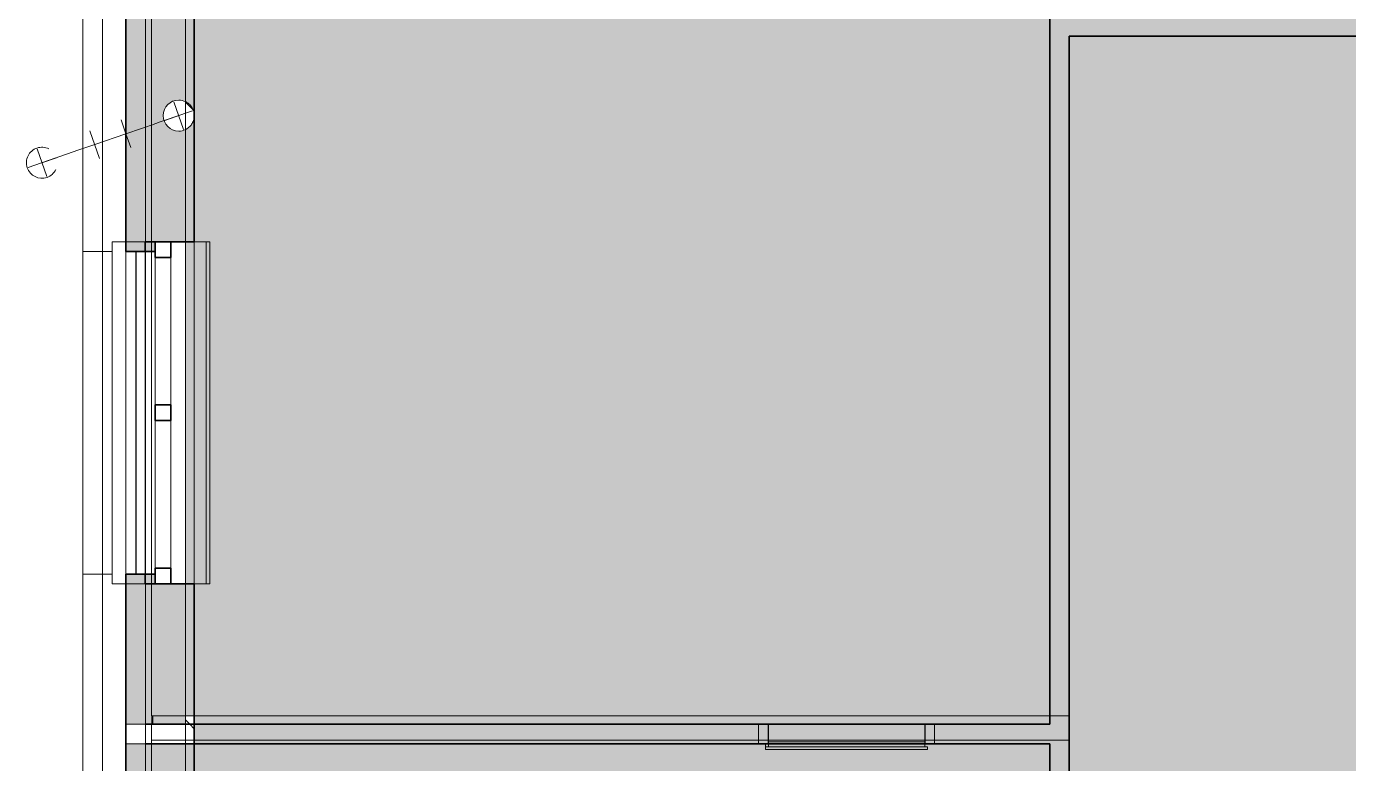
# Model space of a CAD drawing. Header units: millimetres. Extents: x -2854 to 232784, y -45352 to 20466.
# Drawn here: x 10123 to 16890, y -1328 to 2444 of the extents above; entities that cross this region are included whole.
import ezdxf

# ---------------------------------------------------------------- set-up
doc = ezdxf.new("R2010")
doc.units = ezdxf.units.MM
doc.linetypes.add('Čerchovaná se dvěma tečkami', pattern=[2.59, 1, -0.53, 0, -0.53, 0, -0.53])
for name, color, linetype, lineweight in [('A-DETL-THIN', 151, 'Continuous', 13), ('A-DOOR', 31, 'Continuous', 13), ('A-DOOR-FRAM', 31, 'Continuous', 25), ('A-FLOR', 192, 'Continuous', 13), ('A-GENM', 13, 'Continuous', 13), ('A-GLAZ', 151, 'Continuous', 13), ('A-WALL', 113, 'Continuous', 13), ('P-PIPE', 3, 'Continuous', 13), ('Q-SPCQ', 91, 'Continuous', 13)]:
    doc.layers.add(name, color=color, linetype=linetype, lineweight=lineweight)
doc.layers.add('A-WALL-PATT', color=111, linetype='Continuous')
pattern_1 = [(315, (10732.01, 2261.02), (143.684, 143.684), []), (270, (10799.32, 2032.07), (143.684, -143.684), [25.4, -261.968]), (315, (10799.31, 2006.67), (143.684, 143.684), [25.4, -177.8]), (0, (10817.27, 1988.71), (143.684, 143.684), [25.4, -261.968]), (45, (10842.68, 1988.71), (-143.684, 143.684), [25.4, -177.8]), (270, (10860.64, 2032.07), (143.684, -143.684), [25.4, -261.968]), (315, (10842.67, 2050.03), (143.684, 143.684), [25.4, -177.8]), (0, (10817.28, 2050.03), (143.684, 143.684), [25.4, -261.968]), (45, (10799.32, 2032.07), (-143.684, 143.684), [25.4, -177.8]), (315, (10883.86, 1965.5), (143.684, 143.684), [50.8, -152.4])]
pattern_2 = [(45, (0, 0), (-106.066, 106.066), [])]

# ---------------------------------------------------------------- blocks, each defined once
blk = doc.blocks.new('Koleno_ nerezová ocel_ lisované - Standardní-1029385-2NP_NÁVRH A')
at = {"layer": 'P-PIPE', "color": 254}
for p, q in [((10447.5, 1910.4), (10496.3, 1768.6)), ((10412, 1818.9), (10471.9, 1839.5))]:
    blk.add_line(p, q, dxfattribs=at)
at = {"layer": 'P-PIPE', "color": 9}
for p, q in [((10272.9, 1771), (10131.1, 1722.2)), ((10177.6, 1817.5), (10226.4, 1675.7)), ((10391.6, 1811.9), (10202, 1746.6)), ((10391.6, 1811.9), (10412, 1818.9))]:
    blk.add_line(p, q, dxfattribs=at)
blk = doc.blocks.new('Koleno_ nerezová ocel_ lisované - Standardní-V26-2NP_NÁVRH A')
at = {"layer": 'P-PIPE', "color": 254}
for p, q in [((10926.4, 1916.7), (10877.6, 2058.5)), ((10632, 1894.7), (10607.6, 1965.6)), ((10828.4, 1962.3), (10902, 1987.6)), ((10831.1, 1963.2), (10937, 1999.7)), ((10937, 1999.7), (10972.9, 2012)), ((10632, 1894.7), (10712.4, 1922.3)), ((10712.4, 1922.3), (10732.2, 1929.1)), ((10732.2, 1929.1), (10761.5, 1939.2)), ((10656.5, 1823.7), (10632, 1894.7))]:
    blk.add_line(p, q, dxfattribs=at)
at = {"layer": 'P-PIPE', "color": 9}
for p, q in [((10762, 1939.4), (10807.2, 1955)), ((10807.2, 1955), (10828.4, 1962.3))]:
    blk.add_line(p, q, dxfattribs=at)
blk = doc.blocks.new('OKNO_2k_ - OKNO_2k_1750 x 1750-V48-2NP_NÁVRH A')
at = {"layer": 'A-GLAZ', "color": 191, "lineweight": 35}
for p, q in [((-825, 126), (-875, 126)), ((-875, 126), (-875, 125)), ((-825, 125), (-825, 126)), ((-795, 75), (-825, 75)), ((-795, -5), (-795, 75)), ((40, 75), (-40, 75)), ((-40, 75), (-40, -5)), ((40, -5), (40, 75)), ((825, 75), (795, 75)), ((795, 75), (795, -5)), ((825, 126), (825, 125)), ((875, 126), (825, 126)), ((875, 125), (875, 126)), ((-875, -5), (-795, -5)), ((-40, -5), (40, -5)), ((795, -5), (875, -5))]:
    blk.add_line(p, q, dxfattribs=at)
at = {"layer": 'A-GLAZ', "color": 254}
for p, q in [((-825, 126), (-875, 126)), ((-875, 126), (-875, 125)), ((-875, 125), (-875, 75)), ((-875, 75), (-825, 75)), ((-875, 75), (-875, -5)), ((-875, 75), (-825, 75)), ((-825, 125), (-825, 126)), ((825, 126), (-825, 126)), ((825, 126), (-825, 126)), ((-825, 75), (-825, 125)), ((-825, 75), (-40, 75)), ((-795, -5), (-795, 75)), ((-40, 75), (40, 75)), ((40, 75), (-40, 75)), ((-40, -5), (-40, 75)), ((-40, 75), (40, 75)), ((40, 75), (825, 75)), ((40, 75), (40, -5)), ((795, -5), (795, 75)), ((875, 126), (825, 126)), ((825, 125), (825, 126)), ((825, 75), (825, 125)), ((825, 75), (875, 75)), ((825, 75), (875, 75)), ((875, 126), (875, 125)), ((875, 125), (875, 75)), ((875, 75), (875, -5)), ((-40, -5), (-875, -5)), ((40, -5), (-40, -5)), ((-40, -5), (40, -5)), ((40, -5), (-40, -5)), ((875, -5), (40, -5))]:
    blk.add_line(p, q, dxfattribs=at)
at = {"layer": 'A-GLAZ', "color": 231, "lineweight": 35}
for p, q in [((-875, 125), (-875, 75)), ((-875, 75), (-825, 75)), ((-875, 75), (-875, -5)), ((-825, 75), (-875, 75)), ((-825, 75), (-825, 125)), ((825, 125), (825, 75)), ((825, 75), (875, 75)), ((875, 75), (825, 75)), ((875, 75), (875, 125)), ((875, -5), (875, 75))]:
    blk.add_line(p, q, dxfattribs=at)
at = {"layer": 'A-GLAZ', "color": 10}
for p, q in [((-825, 75), (-40, 75)), ((-825, 75), (-40, 75)), ((-40, 75), (40, 75)), ((-40, 75), (40, 75)), ((40, 75), (825, 75)), ((40, 75), (825, 75))]:
    blk.add_line(p, q, dxfattribs=at)
at = {"layer": 'A-GLAZ', "color": 9}
for p, q in [((-40, 75), (-795, 75)), ((795, 75), (40, 75)), ((-795, -5), (-40, -5)), ((40, -5), (795, -5))]:
    blk.add_line(p, q, dxfattribs=at)
blk = doc.blocks.new('parapet s nosem_vnitní - parapet s nosem_vnitní-V70-2NP_NÁVRH A')
at = {"layer": 'A-GENM', "color": 9}
for p, q in [((-875, -75), (-875, 0)), ((875, 0), (875, -75)), ((-875, -120), (-875, -75)), ((-875, -190), (-875, -120)), ((-875, -120), (-875, -180)), ((875, -75), (875, -120)), ((875, -180), (875, -120)), ((875, -120), (875, -190)), ((-875, -180), (-875, -199.7)), ((875, -180), (-875, -180)), ((-875, -180), (875, -180)), ((-875, -190), (-875, -195)), ((-875, -195), (-875, -197.1)), ((-875, -197.1), (-875, -198.7)), ((-875, -198.7), (-875, -200)), ((-875, -200), (875, -200)), ((-875, -200), (875, -200)), ((875, -199.7), (875, -180)), ((875, -197.1), (875, -190)), ((875, -200), (875, -197.1))]:
    blk.add_line(p, q, dxfattribs=at)
at = {"layer": 'A-GENM', "color": 254}
for p, q in [((-875, 0), (-875, -75)), ((-875, 0), (-40, 0)), ((-875, 0), (-40, 0)), ((-40, 0), (40, 0)), ((-40, 0), (40, 0)), ((40, 0), (875, 0)), ((40, 0), (875, 0)), ((875, -75), (875, 0)), ((-875, -75), (-875, -120)), ((875, -120), (875, -75))]:
    blk.add_line(p, q, dxfattribs=at)
blk = doc.blocks.new('parapet_ext - parapet_ext-V71-2NP_NÁVRH A')
at = {"layer": 'Q-SPCQ', "color": 9}
for p, q in [((-825, 51), (-825, 100)), ((-825, 100), (825, 100)), ((825, 100), (825, 51))]:
    blk.add_line(p, q, dxfattribs=at)
at = {"layer": 'Q-SPCQ', "color": 254}
for p, q in [((-825, 100), (-825, 98)), ((-825, 100), (825, 100)), ((-825, 98), (-825, 51)), ((825, 98), (-825, 98)), ((-825, 98), (825, 98)), ((825, 98), (825, 100)), ((825, 51), (825, 98)), ((-825, 51), (-825, 50)), ((-825, 50), (-825, 51)), ((-825, 50), (-825, 0)), ((-825, 0), (-825, 50)), ((-825, 0), (-40, 0)), ((-825, 0), (-40, 0)), ((-40, 0), (40, 0)), ((-40, 0), (40, 0)), ((40, 0), (825, 0)), ((40, 0), (825, 0)), ((825, 51), (825, 50)), ((825, 50), (825, 51)), ((825, 50), (825, 0)), ((825, 0), (825, 50))]:
    blk.add_line(p, q, dxfattribs=at)
blk = doc.blocks.new('DVERE_1k_oblozka - DD03_01_800x1970_koupelna-V88-2NP_NÁVRH A')
at = {"layer": 'A-DOOR', "color": 9}
for p, q in [((-415, 62.1), (-415, 77.1)), ((-415, 77.1), (415, 77.1)), ((-415, 77.1), (415, 77.1)), ((-415, 77.1), (-415, 62.1)), ((305, 77.1), (-305, 77.1)), ((-305, 77.1), (305, 77.1)), ((415, 77.1), (415, 62.1)), ((415, 62.1), (415, 77.1)), ((415, 77.1), (415, 47.1)), ((-400, 47.1), (-450, 47.1)), ((-450, 47.1), (-450, -52.9)), ((-400, 62.1), (-415, 62.1)), ((-415, 62.1), (415, 62.1)), ((-400, 47.1), (-400, 62.1)), ((400, 62.1), (-400, 62.1)), ((-400, 62.1), (-400, 47.1)), ((-400, 47.1), (-400, 37.1)), ((-400, -52.9), (-400, 47.1)), ((400, 37.1), (-400, 37.1)), ((415, 62.1), (400, 62.1)), ((400, 62.1), (400, 47.1)), ((400, 47.1), (400, 62.1)), ((400, 37.1), (400, 47.1)), ((450, 47.1), (400, 47.1)), ((400, 47.1), (400, -52.9)), ((450, -52.9), (450, 47.1)), ((-450, -52.9), (-400, -52.9)), ((400, -52.9), (450, -52.9))]:
    blk.add_line(p, q, dxfattribs=at)
at = {"layer": 'A-DOOR', "color": 254}
for p, q in [((-400, 37.1), (-400, 47.1)), ((400, 37.1), (-400, 37.1)), ((400, 47.1), (400, 37.1))]:
    blk.add_line(p, q, dxfattribs=at)
at = {"layer": 'A-DOOR', "color": 9, "linetype": 'Čerchovaná se dvěma tečkami'}
for p, q in [((-400, 47.1), (400, 47.1)), ((-400, -52.9), (400, -52.9))]:
    blk.add_line(p, q, dxfattribs=at)
at = {"layer": 'A-DOOR-FRAM', "color": 71}
for p, q in [((-400, 47.1), (-450, 47.1)), ((-400, -52.9), (-400, 47.1)), ((400, 47.1), (400, -52.9)), ((400, 47.1), (450, 47.1)), ((-450, -52.9), (-400, -52.9)), ((450, -52.9), (400, -52.9))]:
    blk.add_line(p, q, dxfattribs=at)

msp = doc.modelspace()

# ---------------------------------------------------------------- hatches: boundary and pattern name
at = {"layer": 'A-FLOR'}
h = msp.add_hatch(color=254, dxfattribs=at)
h.paths.add_polyline_path([(11667, -3676.1), (29038.4, -3676.1), (29038.4, 8341.9), (22644.1, 8341.9), (22644.1, 8190), (22654.5, 8190), (22654.5, 4845.7), (22604.5, 4845.7), (22604.5, 4852.1), (21014.6, 4852.1), (21014.6, 4845.7), (20964.6, 4845.7), (20964.2, 4852.1), (18938, 4852.1), (18938, 4845.7), (18888, 4845.7), (18888, 4852.1), (17376.7, 4852.1), (17376.7, 4845.7), (17326.7, 4845.7), (17326.3, 4852.1), (17313.5, 4852.1), (17313.5, 8341.9), (14658.1, 8341.9), (14658.1, 7011.4), (14318.1, 7011.4), (14318.1, 8341.9), (10982, 8341.9), (10982, -1126.5), (15360.6, -1126.5), (15360.6, -1083.3), (15458.6, -1083.3), (15458.6, -1208.3), (14770.6, -1208.3), (14770.6, -1226.5), (13870.6, -1226.5), (13870.6, -1208.3), (10982, -1208.3), (10982, -3676.1)])
h.paths.add_polyline_path([(13920.6, -1216.5), (14720.6, -1216.5), (14720.6, -1208.3), (13920.6, -1208.3)])
h.paths.add_polyline_path([(19759.1, 663.9), (19759.1, 713.9), (19849.1, 713.9), (19849.1, 1513.9), (19759.1, 1513.9), (19759.1, 1563.9), (19859.1, 1563.9), (19859.1, 663.9), (19849.1, 663.9)])
h.paths.add_polyline_path([(26021.3, 1036.6), (25121.3, 1036.6), (25121.3, 1136.6), (25171.3, 1136.6), (25171.3, 1046.6), (25971.3, 1046.6), (25971.3, 1136.6), (26021.3, 1136.6)])
h.paths.add_polyline_path([(26215, 1211.9), (26125, 1211.9), (26125, 1261.9), (26215, 1261.9), (26215, 2061.9), (26125, 2061.9), (26125, 2111.9), (26225, 2111.9), (26225, 1211.9)])
h.paths.add_polyline_path([(21349.1, 2393.9), (20449.1, 2393.9), (20449.1, 2493.9), (20499.1, 2493.9), (20499.1, 2403.9), (21299.1, 2403.9), (21299.1, 2493.9), (21349.1, 2493.9), (21349.1, 2434)])
h.paths.add_polyline_path([(18994.1, 2393.9), (18129.1, 2393.9), (18129.1, 2493.9), (18179.1, 2493.9), (18179.1, 2403.9), (18979.1, 2403.9), (18979.1, 2493.9), (19029.1, 2493.9), (19029.1, 2393.9)])
h.paths.add_polyline_path([(15429.8, 3035.8), (15360.6, 3035.8), (15360.6, 4035.8), (15460.6, 4035.8), (15460.6, 3985.8), (15370.6, 3985.8), (15370.6, 3085.8), (15460.6, 3085.8), (15460.6, 3035.8), (15433.3, 3035.8)])
h.paths.add_polyline_path([(26125, 3331.9), (26125, 3381.9), (26215, 3381.9), (26215, 4181.9), (26125, 4181.9), (26125, 4231.9), (26225, 4231.9), (26225, 3331.9), (26182.1, 3331.9)])
h.paths.add_polyline_path([(13234.5, 4615.9), (13224.5, 4615.9), (13224.5, 5515.9), (13324.5, 5515.9), (13324.5, 5465.9), (13234.5, 5465.9), (13234.5, 4665.9), (13324.5, 4665.9), (13324.5, 4615.9)])
h.paths.add_polyline_path([(24441.3, 4739.4), (24391.3, 4739.4), (24391.3, 4839.4), (25291.3, 4839.4), (25291.3, 4739.4), (25241.3, 4739.4), (25241.3, 4829.4), (24441.3, 4829.4)])
h.paths.add_polyline_path([(23244.3, 4739.4), (23194.3, 4739.4), (23194.3, 4839.4), (24094.3, 4839.4), (24094.3, 4739.4), (24044.3, 4739.4), (24044.3, 4829.4), (23244.3, 4829.4), (23244.3, 4771.3)])
h.paths.add_polyline_path([(14084.5, 5576), (13434.5, 5576), (13434.5, 5676), (13484.5, 5676), (13484.5, 5586), (14084.5, 5586), (14084.5, 5676), (14134.5, 5676), (14134.5, 5576), (14099.5, 5576)])
h.paths.add_polyline_path([(15905.6, 5576), (15855.6, 5576), (15855.6, 5676), (16555.6, 5676), (16555.6, 5576), (16505.6, 5576), (16505.6, 5666), (15905.6, 5666), (15905.6, 5628.1)])
h.paths.add_polyline_path([(15529, 5576), (14879, 5576), (14879, 5676), (14929, 5676), (14929, 5586), (15529, 5586), (15529, 5676), (15579, 5676), (15579, 5576), (15544, 5576)])
h.paths.add_polyline_path([(14871.9, 6911.4), (14871.9, 7011.4), (14921.9, 7011.4), (14921.9, 6921.4), (15521.9, 6921.4), (15521.9, 7011.4), (15571.9, 7011.4), (15571.9, 6911.4), (14906.9, 6911.4)])
h.paths.add_polyline_path([(13577.4, 6911.4), (13414.5, 6911.4), (13414.5, 7011.4), (13464.5, 7011.4), (13464.5, 6921.4), (14064.5, 6921.4), (14064.5, 7011.4), (14114.5, 7011.4), (14114.5, 6911.4), (14064.5, 6911.4)])
h = msp.add_hatch(color=254, dxfattribs=at)
h.paths.add_polyline_path([(14720.6, -1226.5), (14770.6, -1226.5), (14770.6, -1208.3), (14720.6, -1208.3), (14720.6, -1212.7)])
h.paths.add_polyline_path([(13870.6, -1226.5), (13920.6, -1226.5), (13920.6, -1208.3), (13870.6, -1208.3)])
h.paths.add_polyline_path([(19849.1, 663.9), (19859.1, 663.9), (19859.1, 713.9), (19759.1, 713.9), (19759.1, 663.9)])
h.paths.add_polyline_path([(26021.3, 1036.6), (26021.3, 1136.6), (25971.3, 1136.6), (25971.3, 1036.6)])
h.paths.add_polyline_path([(25171.3, 1036.6), (25171.3, 1136.6), (25121.3, 1136.6), (25121.3, 1036.6)])
h.paths.add_polyline_path([(26215, 1211.9), (26225, 1211.9), (26225, 1261.9), (26125, 1261.9), (26125, 1211.9), (26140.5, 1211.9)])
h.paths.add_polyline_path([(19859.1, 1513.9), (19859.1, 1563.9), (19759.1, 1563.9), (19759.1, 1513.9), (19849.1, 1513.9)])
h.paths.add_polyline_path([(26125, 2061.9), (26225, 2061.9), (26225, 2111.9), (26125, 2111.9)])
h.paths.add_polyline_path([(21299.1, 2393.9), (21349.1, 2393.9), (21349.1, 2493.9), (21299.1, 2493.9), (21299.1, 2432.7)])
h.paths.add_polyline_path([(18979.1, 2393.9), (19029.1, 2393.9), (19029.1, 2493.9), (18979.1, 2493.9), (18979.1, 2412)])
h.paths.add_polyline_path([(20449.1, 2393.9), (20499.1, 2393.9), (20499.1, 2493.9), (20449.1, 2493.9), (20449.1, 2409.8)])
h.paths.add_polyline_path([(18179.1, 2393.9), (18179.1, 2493.9), (18129.1, 2493.9), (18129.1, 2393.9)])
h.paths.add_polyline_path([(15429.8, 3035.8), (15460.6, 3035.8), (15460.6, 3085.8), (15360.6, 3085.8), (15360.6, 3035.8), (15370.6, 3035.8)])
h.paths.add_polyline_path([(26182.1, 3331.9), (26225, 3331.9), (26225, 3381.9), (26125, 3381.9), (26125, 3331.9)])
h.paths.add_polyline_path([(15370.6, 3985.8), (15460.6, 3985.8), (15460.6, 4035.8), (15360.6, 4035.8), (15360.6, 3985.8)])
h.paths.add_polyline_path([(26147.6, 4181.9), (26225, 4181.9), (26225, 4231.9), (26125, 4231.9), (26125, 4181.9)])
h.paths.add_polyline_path([(13226.2, 4615.9), (13324.5, 4615.9), (13324.5, 4665.9), (13224.5, 4665.9), (13224.5, 4615.9)])
h.paths.add_polyline_path([(25291.3, 4739.4), (25291.3, 4839.4), (25241.3, 4839.4), (25241.3, 4739.4)])
h.paths.add_polyline_path([(24441.3, 4739.4), (24441.3, 4839.4), (24391.3, 4839.4), (24391.3, 4739.4)])
h.paths.add_polyline_path([(23244.3, 4739.4), (23244.3, 4839.4), (23194.3, 4839.4), (23194.3, 4739.4)])
h.paths.add_polyline_path([(24094.3, 4739.4), (24094.3, 4839.4), (24044.3, 4839.4), (24044.3, 4739.4)])
h.paths.add_polyline_path([(13224.5, 5465.9), (13324.5, 5465.9), (13324.5, 5515.9), (13224.5, 5515.9)])
h.paths.add_polyline_path([(14879, 5576), (14929, 5576), (14929, 5676), (14879, 5676), (14879, 5602.4)])
h.paths.add_polyline_path([(15579, 5576), (15579, 5676), (15529, 5676), (15529, 5576)])
h.paths.add_polyline_path([(15855.6, 5576), (15905.6, 5576), (15905.6, 5676), (15855.6, 5676), (15855.6, 5655.7)])
h.paths.add_polyline_path([(16505.6, 5576), (16555.6, 5576), (16555.6, 5676), (16505.6, 5676), (16505.6, 5628.2)])
h.paths.add_polyline_path([(13484.5, 5576), (13484.5, 5676), (13434.5, 5676), (13434.5, 5576)])
h.paths.add_polyline_path([(14134.5, 5576), (14134.5, 5676), (14084.5, 5676), (14084.5, 5576)])
h.paths.add_polyline_path([(14921.9, 6911.4), (14921.9, 7011.4), (14871.9, 7011.4), (14871.9, 6911.4)])
h.paths.add_polyline_path([(15521.9, 6911.4), (15571.9, 6911.4), (15571.9, 7011.4), (15521.9, 7011.4), (15521.9, 6925.6)])
h.paths.add_polyline_path([(14064.5, 6911.4), (14114.5, 6911.4), (14114.5, 7011.4), (14064.5, 7011.4), (14064.5, 6985.8)])
h.paths.add_polyline_path([(13414.5, 6911.4), (13464.5, 6911.4), (13464.5, 7011.4), (13414.5, 7011.4), (13414.5, 6920.4)])
h = msp.add_hatch(color=254, dxfattribs=at)
h.paths.add_polyline_path([(13920.6, -1226.5), (14720.6, -1226.5), (14720.6, -1216.5), (13920.6, -1216.5)])
h.paths.add_polyline_path([(13920.6, -1208.3), (14720.6, -1208.3), (14720.6, -1126.5), (13920.6, -1126.5), (13920.6, -1195.4)])
h.paths.add_polyline_path([(10982, -1208.3), (13870.6, -1208.3), (13870.6, -1126.5), (10982, -1126.5), (10982, -1131.9)])
h.paths.add_polyline_path([(15360.6, -1208.3), (15458.6, -1208.3), (15458.6, -1083.3), (15360.6, -1083.3), (15360.6, -1126.5), (14770.6, -1126.5), (14770.6, -1208.3)])
h.paths.add_polyline_path([(19849.1, 713.9), (19859.1, 713.9), (19859.1, 1513.9), (19849.1, 1513.9)])
h.paths.add_polyline_path([(25504.9, 1036.6), (25971.3, 1036.6), (25971.3, 1046.6), (25171.3, 1046.6), (25171.3, 1036.6)])
h.paths.add_polyline_path([(26215, 1261.9), (26225, 1261.9), (26225, 2061.9), (26215, 2061.9), (26215, 2058.3)])
h.paths.add_polyline_path([(18979.1, 2393.9), (18979.1, 2403.9), (18179.1, 2403.9), (18179.1, 2393.9)])
h.paths.add_polyline_path([(20499.1, 2393.9), (21299.1, 2393.9), (21299.1, 2403.9), (20499.1, 2403.9)])
h.paths.add_polyline_path([(15370.6, 3085.8), (15370.6, 3985.8), (15360.6, 3985.8), (15360.6, 3085.8)])
h.paths.add_polyline_path([(26215, 3381.9), (26225, 3381.9), (26225, 4181.9), (26215, 4181.9)])
h.paths.add_polyline_path([(13234.5, 4665.9), (13234.5, 5465.9), (13224.5, 5465.9), (13224.5, 4665.9), (13233.5, 4665.9)])
h.paths.add_polyline_path([(24630.7, 4829.4), (25241.3, 4829.4), (25241.3, 4839.4), (24441.3, 4839.4), (24441.3, 4829.4), (24479.9, 4829.4)])
h.paths.add_polyline_path([(23244.3, 4829.4), (24044.3, 4829.5), (24044.3, 4839.4), (23244.3, 4839.4)])
h.paths.add_polyline_path([(13484.5, 5576), (14084.5, 5576), (14084.5, 5586), (13484.5, 5586)])
h.paths.add_polyline_path([(14929, 5576), (15529, 5576), (15529, 5586), (14929, 5586)])
h.paths.add_polyline_path([(16505.6, 5666), (16505.6, 5676), (15905.6, 5676), (15905.6, 5666), (16046.2, 5666)])
h.paths.add_polyline_path([(15521.9, 6911.4), (15521.9, 6921.4), (14921.9, 6921.4), (14921.9, 6911.4)])
h.paths.add_polyline_path([(13577.4, 6911.4), (14064.5, 6911.4), (14064.5, 6921.4), (13464.5, 6921.4), (13464.5, 6911.4)])
h = msp.add_hatch(color=254, dxfattribs=at)
h.paths.add_polyline_path([(13920.6, -1208.3), (13920.6, -1126.5), (13870.6, -1126.5), (13870.6, -1208.3), (13879.7, -1208.3)])
h.paths.add_polyline_path([(14729.7, -1208.3), (14770.6, -1208.3), (14770.6, -1126.5), (14720.6, -1126.5), (14720.6, -1208.3)])
at = {"layer": 'A-WALL'}
h = msp.add_hatch(color=10, dxfattribs=at)
h.paths.add_polyline_path([(10730.5, -3886.1), (10732, -3886.1), (10732, -1226.5), (10632, -1226.5), (10632, -3886.1)])
h.paths.add_polyline_path([(10682, -1126.5), (10732, -1126.5), (10732, -408.1), (10632, -408.1), (10632, -1126.5)])
h.paths.add_polyline_path([(10732, 1341.9), (10732, 2577.8), (10632, 2577.8), (10632, 1341.9), (10731, 1341.9)])
h.paths.add_polyline_path([(10732, 4327.8), (10732, 5547.8), (10731, 5547.8), (10731, 5582.8), (10632, 5582.8), (10632, 4327.8), (10731, 4327.8)])
h.paths.add_polyline_path([(10685.2, 7332.8), (10732, 7332.8), (10732, 8560.3), (10632, 8560.3), (10632, 7332.8), (10682, 7332.8)])
h = msp.add_hatch(color=10, dxfattribs=at)
h.paths.add_polyline_path([(10732.6, -3886.1), (10762, -1817.6), (10762, -1226.5), (10732, -1226.5), (10732, -3886.1)])
h.paths.add_polyline_path([(10732, -1126.5), (10762, -1126.5), (10762, -408.1), (10732, -408.1), (10732, -1083.3)])
h.paths.add_polyline_path([(10734, 1341.9), (10762, 1341.9), (10762, 2577.8), (10732, 2577.8), (10732, 1341.9)])
h.paths.add_polyline_path([(10762, 4327.8), (10762, 5547.8), (10732, 5547.8), (10732, 4327.8)])
h.paths.add_polyline_path([(10732, 7332.8), (10762, 7332.8), (10762, 8560.3), (10732, 8560.3), (10732, 7544.3)])
h = msp.add_hatch(color=10, dxfattribs=at)
h.paths.add_polyline_path([(10685.3, -408.1), (10731, -408.1), (10731, -358.1), (10632, -358.1), (10632, -408.1), (10682, -408.1)])
h.paths.add_polyline_path([(10682, 1291.9), (10731, 1291.9), (10731, 1341.9), (10632, 1341.9), (10632, 1291.9)])
h.paths.add_polyline_path([(10731, 2577.8), (10731, 2627.8), (10632, 2627.8), (10632, 2577.8), (10683.9, 2577.8)])
h.paths.add_polyline_path([(10731, 4277.8), (10731, 4327.8), (10632, 4327.8), (10632, 4277.8), (10682, 4277.8)])
h.paths.add_polyline_path([(10731, 5582.8), (10731, 5597.8), (10632, 5597.8), (10632, 5582.8), (10682.6, 5582.8)])
h.paths.add_polyline_path([(10731, 5547.8), (10732, 5547.8), (10732, 5582.8), (10731, 5582.8)])
h.paths.add_polyline_path([(10731, 7247.8), (10731, 7297.8), (10732, 7297.8), (10732, 7332.8), (10632, 7332.8), (10632, 7247.8), (10682, 7247.8)])
h = msp.add_hatch(color=10, dxfattribs=at)
h.paths.add_polyline_path([(10752.9, -1226.5), (10762, -1226.5), (10762, -1126.5), (10732, -1126.5), (10732, -1226.5), (10749.2, -1226.5)])
h.paths.add_polyline_path([(10752.9, -1226.5), (10762, -1226.5), (10762, -1126.5), (10732, -1126.5), (10732, -1226.5), (10749.2, -1226.5)])
h.paths.add_polyline_path([(10762, 5547.8), (10762, 5582.8), (10732, 5582.8), (10732, 5547.8), (10734, 5547.8)])
h.paths.add_polyline_path([(10762, 7297.8), (10762, 7332.8), (10732, 7332.8), (10732, 7297.8)])
h = msp.add_hatch(color=10, dxfattribs=at)
h.paths.add_polyline_path([(10731, -408.1), (10732, -408.1), (10732, -358.1), (10731, -358.1)])
h.paths.add_polyline_path([(10732, 1291.9), (10732, 1341.9), (10731, 1341.9), (10731, 1291.9)])
h.paths.add_polyline_path([(10731, 2577.8), (10732, 2577.8), (10732, 2627.8), (10731, 2627.8)])
h.paths.add_polyline_path([(10732, 4277.8), (10732, 4327.8), (10731, 4327.8), (10731, 4277.8)])
h.paths.add_polyline_path([(10731, 5582.8), (10732, 5582.8), (10732, 5597.8), (10731, 5597.8)])
h.paths.add_polyline_path([(10732, 7247.8), (10732, 7297.8), (10731, 7297.8), (10731, 7247.8)])
h = msp.add_hatch(color=10, dxfattribs=at)
h.paths.add_polyline_path([(10762, -408.1), (10762, -358.1), (10732, -358.1), (10732, -408.1), (10744.5, -408.1)])
h.paths.add_polyline_path([(10762, 1291.9), (10762, 1341.9), (10732, 1341.9), (10732, 1291.9)])
h.paths.add_polyline_path([(10762, 2577.8), (10762, 2627.8), (10732, 2627.8), (10732, 2577.8)])
h.paths.add_polyline_path([(10762, 4277.8), (10762, 4327.8), (10732, 4327.8), (10732, 4277.8)])
h.paths.add_polyline_path([(10747, 5582.8), (10762, 5582.8), (10762, 5597.8), (10732, 5597.8), (10732, 5582.8), (10746.3, 5582.8)])
h.paths.add_polyline_path([(10732, 7247.8), (10762, 7247.8), (10762, 7297.8), (10732, 7297.8), (10732, 7296.9)])
for color, points in [(254, [(10937, 1341.9), (10937, -408.1), (10982, -408.1), (10982, 1341.9)]), (10, [(10762, -1083.3), (10762, -1126.5), (10771.8, -1126.5), (10772.4, -1083.3)])]:
    msp.add_hatch(color=color, dxfattribs=at).paths.add_polyline_path(points)
at = {"layer": 'A-WALL-PATT', "lineweight": 13}
h = msp.add_hatch(dxfattribs=at)
h.set_pattern_fill('FP_62', angle=-135, style=0, pattern_type=2)
h.set_pattern_definition(pattern_1)
h.paths.add_polyline_path([(10732, -3916.1), (10762, -3886.1), (10762, -1817.6), (10732, -3886.1)])
h.paths.add_polyline_path([(10937, -1226.5), (10937, -1208.3), (10770.6, -1208.3), (10770.4, -1226.5), (10895.5, -1226.5)])
h.paths.add_polyline_path([(10937, -1226.5), (10937, -1208.3), (10770.6, -1208.3), (10770.4, -1226.5), (10895.5, -1226.5)])
h.paths.add_polyline_path([(10937, -1126.5), (10937, -1083.3), (10772.4, -1083.3), (10771.8, -1126.5), (10895.5, -1126.5)])
h.paths.add_polyline_path([(10782, -408.1), (10782, -358.1), (10762, -358.1), (10762, -408.1)])
h.paths.add_polyline_path([(10782, 1291.9), (10782, 1341.9), (10762, 1341.9), (10762, 1291.9)])
h.paths.add_polyline_path([(10902, 1908.2), (10922.5, 1910.9), (10937, 1916.9), (10937, 2058.3), (10922.5, 2064.3), (10902, 2067), (10881.4, 2064.3), (10862.3, 2056.3), (10845.9, 2043.7), (10833.2, 2027.3), (10825.3, 2008.2), (10822.6, 1987.6), (10825.3, 1967.1), (10833.2, 1947.9), (10845.9, 1931.5), (10862.3, 1918.9), (10881.4, 1910.9), (10895.5, 1909.1)])
h.paths.add_polyline_path([(10902, 1908.2), (10922.5, 1910.9), (10937, 1916.9), (10937, 2058.3), (10922.5, 2064.3), (10902, 2067), (10881.4, 2064.3), (10862.3, 2056.3), (10845.9, 2043.7), (10833.2, 2027.3), (10825.3, 2008.2), (10822.6, 1987.6), (10825.3, 1967.1), (10833.2, 1947.9), (10845.9, 1931.5), (10862.3, 1918.9), (10881.4, 1910.9), (10895.5, 1909.1)])
h.paths.add_polyline_path([(10782, 2577.8), (10782, 2627.8), (10762, 2627.8), (10762, 2577.8)])
h.paths.add_polyline_path([(10762, 4277.8), (10782, 4277.8), (10782, 4327.8), (10762, 4327.8), (10762, 4297.5)])
h.paths.add_polyline_path([(10762, 5547.8), (10782, 5547.8), (10782, 5597.8), (10762, 5597.8), (10762, 5567.5)])
h.paths.add_polyline_path([(10782, 7247.8), (10782, 7297.8), (10762, 7297.8), (10762, 7247.8)])
h.paths.add_polyline_path([(10732, 8560.3), (10762, 8560.3), (10732, 8590.3)])
h = msp.add_hatch(dxfattribs=at)
h.set_pattern_fill('FP_62', angle=-135, style=0, pattern_type=2)
h.set_pattern_definition(pattern_1)
h.paths.add_polyline_path([(10762, -3886.1), (10982, -3886.1), (10982, -3696.1), (10937, -3696.1), (10937, -1226.5), (10762, -1226.5), (10762, -3676.1)])
h.paths.add_polyline_path([(10823.3, -1083.3), (10937, -1083.3), (10937, -408.1), (10762, -408.1), (10762, -1083.3), (10782, -1083.3)])
h.paths.add_polyline_path([(10762, 1341.9), (10937, 1341.9), (10937, 1916.9), (10922.5, 1910.9), (10902, 1908.2), (10881.4, 1910.9), (10862.3, 1918.9), (10845.9, 1931.5), (10833.2, 1947.9), (10825.3, 1967.1), (10822.6, 1987.6), (10825.3, 2008.2), (10833.2, 2027.3), (10845.9, 2043.7), (10862.3, 2056.3), (10881.4, 2064.3), (10902, 2067), (10922.5, 2064.3), (10937, 2058.3), (10937, 2577.8), (10762, 2577.8), (10762, 1556.5)])
h.paths.add_polyline_path([(10862, 4327.8), (10937, 4327.8), (10937, 5547.8), (10762, 5547.8), (10762, 4327.8), (10782, 4327.8)])
h.paths.add_polyline_path([(10862, 7297.8), (10937, 7297.8), (10937, 8341.9), (10982, 8341.9), (10982, 8560.3), (10762, 8560.3), (10762, 7297.8), (10782, 7297.8)])
h = msp.add_hatch(dxfattribs=at)
h.set_pattern_fill('FP_62', angle=-135, style=0, pattern_type=2)
h.set_pattern_definition(pattern_1)
h.paths.add_polyline_path([(10937, -3696.1), (10982, -3696.1), (10982, -1226.5), (10937, -1226.5), (10937, -3676.1)])
h.paths.add_polyline_path([(10982, -1083.3), (10982, -408.1), (10937, -408.1), (10937, -1083.3)])
h.paths.add_polyline_path([(10982, 1341.9), (10982, 2577.8), (10937, 2577.8), (10937, 2058.3), (10941.7, 2056.3), (10958.1, 2043.7), (10970.7, 2027.3), (10978.6, 2008.2), (10981.4, 1987.6), (10978.6, 1967.1), (10970.7, 1947.9), (10958.1, 1931.5), (10941.7, 1918.9), (10937, 1916.9), (10937, 1341.9)])
h.paths.add_polyline_path([(10982, 4327.8), (10982, 5547.8), (10937, 5547.8), (10937, 4327.8)])
h.paths.add_polyline_path([(10937, 7297.8), (10982, 7297.8), (10982, 8341.9), (10937, 8341.9), (10937, 7544.3)])
h = msp.add_hatch(dxfattribs=at)
h.set_pattern_fill('FP_62', angle=-135, style=0, pattern_type=2)
h.set_pattern_definition(pattern_1)
h.paths.add_polyline_path([(10937, -1226.5), (10982, -1226.5), (10982, -1208.3), (10937, -1208.3)])
h.paths.add_polyline_path([(10937, -1126.5), (10982, -1126.5), (10982, -1083.3), (10937, -1083.3)])
h.paths.add_polyline_path([(10937, 1916.9), (10941.7, 1918.9), (10958.1, 1931.5), (10970.7, 1947.9), (10978.6, 1967.1), (10981.4, 1987.6), (10978.6, 2008.2), (10970.7, 2027.3), (10958.1, 2043.7), (10941.7, 2056.3), (10937, 2058.3), (10937, 1917.6)])
h = msp.add_hatch(dxfattribs=at)
h.set_pattern_fill('FP_5', style=0, pattern_type=2)
h.set_pattern_definition(pattern_2)
h.paths.add_polyline_path([(10770.6, -1208.3), (10771.8, -1126.5), (10762, -1126.5), (10762, -1208.3)])
h.paths.add_polyline_path([(10770.6, -1208.3), (10771.8, -1126.5), (10762, -1126.5), (10762, -1208.3)])
h = msp.add_hatch(dxfattribs=at)
h.set_pattern_fill('FP_62', angle=-135, style=0, pattern_type=2)
h.set_pattern_definition(pattern_1)
h.paths.add_polyline_path([(10770.6, -1208.3), (10937, -1208.3), (10937, -1126.5), (10771.8, -1126.5), (10771.8, -1127.4)])
h.paths.add_polyline_path([(10770.6, -1208.3), (10937, -1208.3), (10937, -1126.5), (10771.8, -1126.5), (10771.8, -1127.4)])
h = msp.add_hatch(dxfattribs=at)
h.set_pattern_fill('FP_62', angle=-135, style=0, pattern_type=2)
h.set_pattern_definition(pattern_1)
h.paths.add_polyline_path([(10937, -1208.3), (10982, -1208.3), (10982, -1126.5), (10937, -1126.5), (10937, -1130.9)])
h = msp.add_hatch(dxfattribs=at)
h.set_pattern_fill('FP_5', style=0, pattern_type=2)
h.set_pattern_definition(pattern_2)
h.paths.add_polyline_path([(10762, -1226.5), (10770.4, -1226.5), (10770.6, -1208.3), (10762, -1208.3)])
h.paths.add_polyline_path([(10762, -1226.5), (10770.4, -1226.5), (10770.6, -1208.3), (10762, -1208.3)])

# ---------------------------------------------------------------- linework, layer by layer
at = {"layer": 'A-DETL-THIN'}
msp.add_line((10937, 8341.9), (10937, -3696.1), dxfattribs=at)
at = {"layer": 'A-FLOR', "color": 254}
msp.add_line((10982, -408.1), (10982, 8341.9), dxfattribs=at)
at = {"layer": 'A-WALL', "color": 191, "lineweight": 35}
for p, q in [((15360.6, 4475.8), (15360.6, -1126.5)), ((10632, 1291.9), (10632, 2627.8)), ((10982, 1341.9), (10982, 2577.8)), ((15460.6, 2393.9), (19759.1, 2393.9)), ((15460.6, -3676.1), (15460.6, 2393.9)), ((10632, 1291.9), (10782, 1291.9)), ((10782, 1341.9), (10782, 1291.9)), ((10982, 1341.9), (10782, 1341.9)), ((10632, -4026.1), (10632, -358.1)), ((10632, -358.1), (10782, -358.1)), ((10782, -408.1), (10782, -358.1)), ((10982, -408.1), (10782, -408.1)), ((10982, -3676.1), (10982, -408.1)), ((15360.6, -1126.5), (10732, -1126.5)), ((10732, -1226.5), (15360.6, -1226.5)), ((15360.6, -1226.5), (15360.6, -3676.1))]:
    msp.add_line(p, q, dxfattribs=at)
at = {"layer": 'A-WALL', "color": 254}
for p, q in [((10412, 4277.8), (10412, -4236.1)), ((10512, -4136.1), (10512, 4277.8)), ((10762, 1531.7), (10762, 2597.5)), ((10562, 1291.9), (10412, 1291.9)), ((10512, -358.1), (10512, 1291.9)), ((10562, 1341.9), (10562, -408.1)), ((10562, 1341.9), (10762, 1341.9)), ((10762, 1341.9), (10762, -388.1)), ((10782, 1291.9), (10782, -358.1)), ((10412, -358.1), (10562, -358.1)), ((10762, -1083.3), (10762, -388.5)), ((10762, -408.1), (10562, -408.1)), ((15458.6, -1083.3), (10762, -1083.3)), ((13870.6, -1126.5), (13870.6, -1226.5)), ((14770.6, -1226.5), (14770.6, -1126.5)), ((15458.6, -1083.3), (15458.6, -1208.3)), ((10762, -3886.1), (10762, -1208.3))]:
    msp.add_line(p, q, dxfattribs=at)
at = {"layer": 'A-WALL', "color": 10}
for p, q in [((10732, -3926.1), (10732, 4277.8)), ((10762, 1531.7), (10762, 1341.9))]:
    msp.add_line(p, q, dxfattribs=at)
at = {"layer": 'A-WALL', "color": 9}
for p, q in [((10632, -358.1), (10632, 1291.9)), ((10732, -1126.5), (10632, -1126.5)), ((10762, -1126.5), (10762, -1208.3)), ((15360.6, -1126.5), (15360.6, -1126.5)), ((15458.6, -1208.3), (10762, -1208.3)), ((10732, -1226.5), (10632, -1226.5))]:
    msp.add_line(p, q, dxfattribs=at)
at = {"layer": 'P-PIPE', "color": 254}
msp.add_line((10471.9, 1839.5), (10632, 1894.6), dxfattribs=at)
at = {"layer": 'P-PIPE', "color": 9}
msp.add_line((10202, 1746.6), (10277, 1772.4), dxfattribs=at)
for centre, start, end in [((10902, 1987.6), 90, 180), ((10902, 1987.6), 63.64747, 90), ((10902, 1987.6), 60, 63.64747), ((10902, 1987.6), 45, 60), ((10902, 1987.6), 30, 45), ((10902, 1987.6), 180, 270), ((10902, 1987.6), 15, 30), ((10902, 1987.6), 330, 345), ((10902, 1987.6), 0, 15), ((10902, 1987.6), 345, 0), ((10902, 1987.6), 270, 296.35253), ((10902, 1987.6), 296.35253, 300), ((10902, 1987.6), 300, 315), ((10902, 1987.6), 315, 330), ((10202, 1746.6), 109, 199), ((10202, 1746.6), 64, 109), ((10202, 1746.6), 199, 289), ((10202, 1746.6), 289, 334)]:
    msp.add_arc(centre, 79.4, start, end, dxfattribs=at)

# ---------------------------------------------------------------- block references
at = {"layer": 'A-DOOR', "color": 9, "rotation": 180}
msp.add_blockref('DVERE_1k_oblozka - DD03_01_800x1970_koupelna-V88-2NP_NÁVRH A', (14320.6, -1179.4), dxfattribs=at)
at = {"layer": 'A-GENM', "color": 9, "rotation": 89.99999999999991}
msp.add_blockref('parapet s nosem_vnitní - parapet s nosem_vnitní-V70-2NP_NÁVRH A', (10862, 466.9), dxfattribs=at)
at = {"layer": 'A-GLAZ', "color": 254, "rotation": 89.99999999999991}
msp.add_blockref('OKNO_2k_ - OKNO_2k_1750 x 1750-V48-2NP_NÁVRH A', (10857, 466.9), dxfattribs=at)
at = {"layer": 'P-PIPE', "color": 254}
msp.add_blockref('Koleno_ nerezová ocel_ lisované - Standardní-V26-2NP_NÁVRH A', (0, 0), dxfattribs=at)
at = {"layer": 'P-PIPE', "color": 9}
msp.add_blockref('Koleno_ nerezová ocel_ lisované - Standardní-1029385-2NP_NÁVRH A', (0, 0), dxfattribs=at)
at = {"layer": 'Q-SPCQ', "color": 254, "rotation": 89.99999999999991}
msp.add_blockref('parapet_ext - parapet_ext-V71-2NP_NÁVRH A', (10782, 466.9), dxfattribs=at)

doc.saveas('drawing.dxf')
